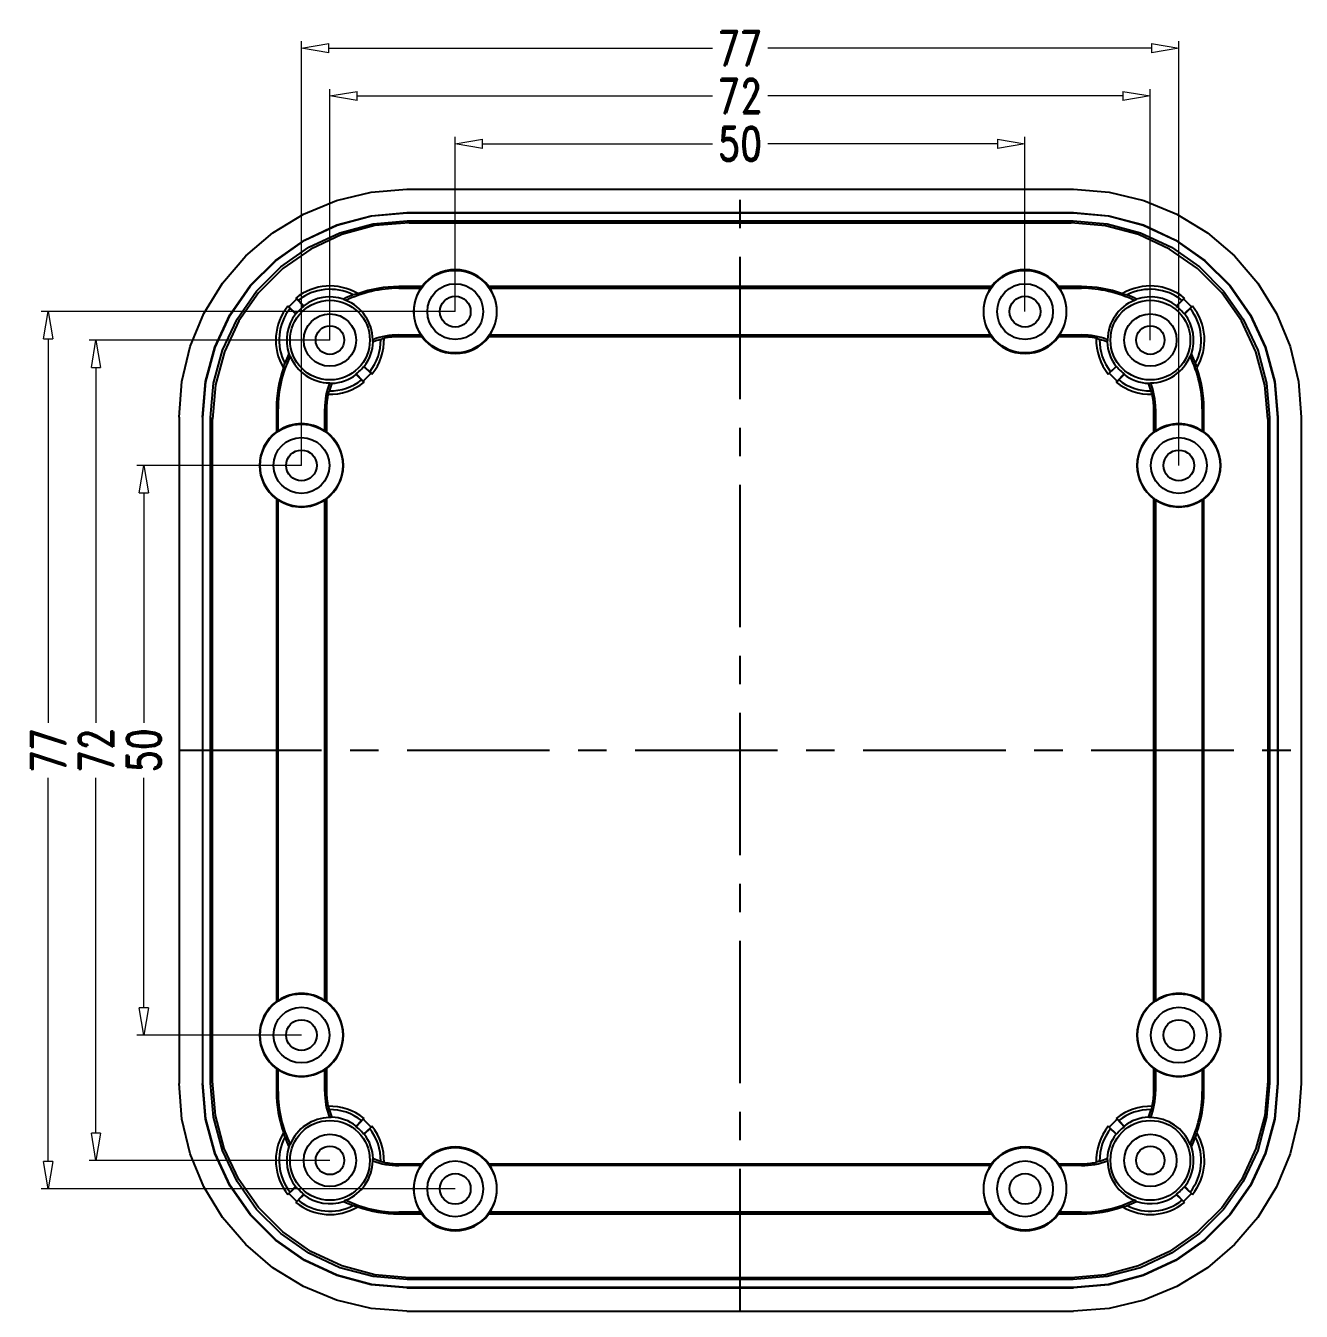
# Model space of a CAD drawing. Header units: millimetres. Extents: x 2698 to 3039, y 1138 to 1364.
# Drawn here: x 2927 to 3038.9, y 1250.8 to 1363.6 of the extents above; entities that cross this region are included whole.
import ezdxf

# ---------------------------------------------------------------- set-up
doc = ezdxf.new("R2010")
doc.units = ezdxf.units.MM
doc.linetypes.add('CENTER', pattern=[50.8, 31.75, -6.35, 6.35, -6.35])
doc.layers.add('dim', color=82, linetype='Continuous', lineweight=9)
doc.styles.add('ROMAND', font='romand.shx', dxfattribs={"width": 0.75, "bigfont": 'gbcbig.shx'})
doc.dimstyles.new('YanXiu', dxfattribs={"dimtxt": 2.5, "dimasz": 2.2, "dimexe": 1, "dimexo": 0, "dimgap": 0.66, "dimtad": 0, "dimzin": 9, "dimdsep": 46, "dimtxsty": 'ROMAND', "dimblk": 'CLOSEDBLANK', "dimcen": 0, "dimclrd": 3, "dimclre": 3, "dimclrt": 7, "dimazin": 2, "dimtfac": 1, "dimtofl": 0, "dimtmove": 0, "dimatfit": 3, "dimldrblk": 'CLOSEDBLANK', "dimfxl": 1, "dimlwd": 5, "dimlwe": 5, "dimarcsym": 0})

# ---------------------------------------------------------------- blocks, each defined once
blk = doc.blocks.new('_ClosedBlank')
at = {"color": 0, "linetype": 'ByBlock', "lineweight": -2}
for p, q in [((-1, 0.167), (0, 0)), ((-1, 0.167), (-1, -0.167)), ((0, 0), (-1, -0.167))]:
    blk.add_line(p, q, dxfattribs=at)
blk = doc.blocks.new('*D16')
at = {"layer": 'Defpoints', "color": 0}
for p in [(3014.69, 1353.27), (2964.69, 1338.54), (3014.69, 1338.54)]:
    blk.add_point(p, dxfattribs=at)
at = {"layer": 'dim', "color": 3, "lineweight": 5}
for p, q in [((2964.69, 1338.54), (2964.69, 1353.87)), ((2967.09, 1353.27), (2987.27, 1353.27)), ((3012.29, 1353.27), (2992.11, 1353.27)), ((3014.69, 1338.54), (3014.69, 1353.87))]:
    blk.add_line(p, q, dxfattribs=at)
at = {"layer": 'dim', "color": 3, "lineweight": 5, "xscale": 2.4, "yscale": 2.4, "zscale": 2.4, "rotation": 180}
blk.add_blockref('_ClosedBlank', (2964.69, 1353.27), dxfattribs=at)
at = {"layer": 'dim', "color": 3, "lineweight": 5, "xscale": 2.4, "yscale": 2.4, "zscale": 2.4}
blk.add_blockref('_ClosedBlank', (3014.69, 1353.27), dxfattribs=at)
at = {"layer": 'dim', "color": 7, "insert": (2989.69, 1353.27), "char_height": 3, "attachment_point": 5, "style": 'ROMAND'}
blk.add_mtext('50', dxfattribs=at)
blk = doc.blocks.new('*D17')
at = {"layer": 'Defpoints', "color": 0}
for p in [(3025.69, 1357.47), (2953.69, 1336.04), (3025.69, 1336.04)]:
    blk.add_point(p, dxfattribs=at)
at = {"layer": 'dim', "color": 3, "lineweight": 5}
for p, q in [((2953.69, 1336.04), (2953.69, 1358.07)), ((3025.69, 1336.04), (3025.69, 1358.07)), ((2956.09, 1357.47), (2987.27, 1357.47)), ((3023.29, 1357.47), (2992.11, 1357.47))]:
    blk.add_line(p, q, dxfattribs=at)
at = {"layer": 'dim', "color": 3, "lineweight": 5, "xscale": 2.4, "yscale": 2.4, "zscale": 2.4, "rotation": 180}
blk.add_blockref('_ClosedBlank', (2953.69, 1357.47), dxfattribs=at)
at = {"layer": 'dim', "color": 3, "lineweight": 5, "xscale": 2.4, "yscale": 2.4, "zscale": 2.4}
blk.add_blockref('_ClosedBlank', (3025.69, 1357.47), dxfattribs=at)
at = {"layer": 'dim', "color": 7, "insert": (2989.69, 1357.47), "char_height": 3, "attachment_point": 5, "style": 'ROMAND'}
blk.add_mtext('72', dxfattribs=at)
blk = doc.blocks.new('*D18')
at = {"layer": 'Defpoints', "color": 0}
for p in [(3028.19, 1361.67), (2951.19, 1325.04), (3028.19, 1325.04)]:
    blk.add_point(p, dxfattribs=at)
at = {"layer": 'dim', "color": 3, "lineweight": 5}
for p, q in [((2951.19, 1325.04), (2951.19, 1362.27)), ((3028.19, 1325.04), (3028.19, 1362.27)), ((2953.59, 1361.67), (2987.27, 1361.67)), ((3025.79, 1361.67), (2992.11, 1361.67))]:
    blk.add_line(p, q, dxfattribs=at)
at = {"layer": 'dim', "color": 3, "lineweight": 5, "xscale": 2.4, "yscale": 2.4, "zscale": 2.4, "rotation": 180}
blk.add_blockref('_ClosedBlank', (2951.19, 1361.67), dxfattribs=at)
at = {"layer": 'dim', "color": 3, "lineweight": 5, "xscale": 2.4, "yscale": 2.4, "zscale": 2.4}
blk.add_blockref('_ClosedBlank', (3028.19, 1361.67), dxfattribs=at)
at = {"layer": 'dim', "color": 7, "insert": (2989.69, 1361.67), "char_height": 3, "attachment_point": 5, "style": 'ROMAND'}
blk.add_mtext('77', dxfattribs=at)
blk = doc.blocks.new('*D19')
at = {"layer": 'Defpoints', "color": 0}
for p in [(2951.19, 1325.04), (2937.36, 1275.04), (2951.19, 1275.04)]:
    blk.add_point(p, dxfattribs=at)
at = {"layer": 'dim', "color": 3, "lineweight": 5}
for p, q in [((2951.19, 1325.04), (2936.76, 1325.04)), ((2937.36, 1322.64), (2937.36, 1302.46)), ((2937.36, 1277.44), (2937.36, 1297.62)), ((2951.19, 1275.04), (2936.76, 1275.04))]:
    blk.add_line(p, q, dxfattribs=at)
at = {"layer": 'dim', "color": 3, "lineweight": 5, "xscale": 2.4, "yscale": 2.4, "zscale": 2.4}
for p, rotation in [((2937.36, 1325.04), 90), ((2937.36, 1275.04), 270)]:
    blk.add_blockref('_ClosedBlank', p, dxfattribs=dict(at, rotation=rotation))
at = {"layer": 'dim', "color": 7, "insert": (2937.36, 1300.04), "char_height": 3, "attachment_point": 5, "rotation": 90, "style": 'ROMAND'}
blk.add_mtext('50', dxfattribs=at)
blk = doc.blocks.new('*D20')
at = {"layer": 'Defpoints', "color": 0}
for p in [(2933.16, 1336.04), (2953.69, 1336.04), (2953.69, 1264.04)]:
    blk.add_point(p, dxfattribs=at)
at = {"layer": 'dim', "color": 3, "lineweight": 5}
for p, q in [((2953.69, 1336.04), (2932.56, 1336.04)), ((2933.16, 1333.64), (2933.16, 1302.46)), ((2933.16, 1266.44), (2933.16, 1297.62)), ((2953.69, 1264.04), (2932.56, 1264.04))]:
    blk.add_line(p, q, dxfattribs=at)
at = {"layer": 'dim', "color": 3, "lineweight": 5, "xscale": 2.4, "yscale": 2.4, "zscale": 2.4}
for p, rotation in [((2933.16, 1336.04), 90), ((2933.16, 1264.04), 270)]:
    blk.add_blockref('_ClosedBlank', p, dxfattribs=dict(at, rotation=rotation))
at = {"layer": 'dim', "color": 7, "insert": (2933.16, 1300.04), "char_height": 3, "attachment_point": 5, "rotation": 90, "style": 'ROMAND'}
blk.add_mtext('72', dxfattribs=at)
blk = doc.blocks.new('*D21')
at = {"layer": 'Defpoints', "color": 0}
for p in [(2928.96, 1338.54), (2964.69, 1338.54), (2964.69, 1261.54)]:
    blk.add_point(p, dxfattribs=at)
at = {"layer": 'dim', "color": 3, "lineweight": 5}
for p, q in [((2964.69, 1338.54), (2928.36, 1338.54)), ((2928.96, 1336.14), (2928.96, 1302.46)), ((2928.96, 1263.94), (2928.96, 1297.62)), ((2964.69, 1261.54), (2928.36, 1261.54))]:
    blk.add_line(p, q, dxfattribs=at)
at = {"layer": 'dim', "color": 3, "lineweight": 5, "xscale": 2.4, "yscale": 2.4, "zscale": 2.4}
for p, rotation in [((2928.96, 1338.54), 90), ((2928.96, 1261.54), 270)]:
    blk.add_blockref('_ClosedBlank', p, dxfattribs=dict(at, rotation=rotation))
at = {"layer": 'dim', "color": 7, "insert": (2928.96, 1300.04), "char_height": 3, "attachment_point": 5, "rotation": 90, "style": 'ROMAND'}
blk.add_mtext('77', dxfattribs=at)

msp = doc.modelspace()

# ---------------------------------------------------------------- linework, layer by layer
at = {"color": 7, "linetype": 'Continuous'}
for p, q in [((2960.445, 1349.284), (3018.94, 1349.284)), ((2960.446, 1347.234), (3018.94, 1347.234)), ((2960.446, 1347.234), (2960.472, 1347.208)), ((2960.472, 1347.208), (3018.914, 1347.208)), ((2960.475, 1346.508), (3018.911, 1346.508)), ((2960.475, 1346.508), (2960.634, 1346.348)), ((2960.634, 1346.348), (3018.752, 1346.348)), ((3018.752, 1346.348), (3018.911, 1346.508)), ((3018.94, 1347.234), (3018.914, 1347.208)), ((2961.742, 1340.738), (2959.73, 1340.738)), ((2959.73, 1340.59), (2959.73, 1340.738)), ((2959.73, 1340.59), (2961.673, 1340.59)), ((3011.742, 1340.738), (2967.644, 1340.738)), ((2967.713, 1340.59), (3011.673, 1340.59)), ((3019.656, 1340.738), (3017.644, 1340.738)), ((3017.713, 1340.59), (3019.656, 1340.59)), ((3019.656, 1340.738), (3019.656, 1340.59)), ((2950.083, 1338.95), (2950.783, 1339.649)), ((2950.702, 1339.73), (2950.914, 1339.53)), ((2950.783, 1339.649), (2950.702, 1339.73)), ((2951.387, 1338.999), (2950.783, 1339.649)), ((2950.914, 1339.53), (2951.39, 1339.054)), ((3027.995, 1339.054), (3028.471, 1339.53)), ((3027.999, 1338.999), (3028.603, 1339.649)), ((3028.471, 1339.53), (3028.684, 1339.73)), ((3028.684, 1339.73), (3028.603, 1339.649)), ((3028.603, 1339.649), (3029.303, 1338.95)), ((2950.202, 1338.818), (2950.003, 1339.03)), ((2950.003, 1339.03), (2950.083, 1338.95)), ((2950.083, 1338.95), (2950.734, 1338.346)), ((2950.678, 1338.342), (2950.202, 1338.818)), ((2950.675, 1338.357), (2950.69, 1338.343)), ((2950.675, 1338.357), (2950.675, 1338.324)), ((2951.39, 1339.054), (2951.387, 1338.999)), ((3027.999, 1338.999), (3027.995, 1339.054)), ((3029.303, 1338.95), (3028.652, 1338.346)), ((3028.696, 1338.343), (3028.666, 1338.345)), ((3028.71, 1338.357), (3028.696, 1338.343)), ((3029.183, 1338.818), (3028.708, 1338.342)), ((3028.71, 1338.357), (3028.71, 1338.324)), ((3029.383, 1339.03), (3029.183, 1338.818)), ((3029.303, 1338.95), (3029.383, 1339.03)), ((2959.73, 1336.49), (2961.673, 1336.49)), ((2959.73, 1336.341), (2959.73, 1336.49)), ((2961.742, 1336.341), (2959.73, 1336.341)), ((3011.742, 1336.341), (2967.644, 1336.341)), ((2967.713, 1336.49), (3011.673, 1336.49)), ((3019.656, 1336.341), (3017.644, 1336.341)), ((3017.713, 1336.49), (3019.656, 1336.49)), ((3019.656, 1336.49), (3019.656, 1336.341)), ((2955.995, 1333.025), (2955.999, 1333.081)), ((2956.471, 1332.549), (2955.995, 1333.025)), ((2956.603, 1332.43), (2955.999, 1333.081)), ((2957.303, 1333.13), (2956.603, 1332.43)), ((2956.652, 1333.734), (2956.707, 1333.737)), ((2956.652, 1333.734), (2957.303, 1333.13)), ((2956.707, 1333.737), (2957.183, 1333.261)), ((2957.183, 1333.261), (2957.383, 1333.049)), ((2957.383, 1333.049), (2957.303, 1333.13)), ((3022.003, 1333.049), (3022.202, 1333.261)), ((3022.083, 1333.13), (3022.003, 1333.049)), ((3022.734, 1333.734), (3022.083, 1333.13)), ((3022.783, 1332.43), (3022.083, 1333.13)), ((3022.202, 1333.261), (3022.678, 1333.737)), ((3022.678, 1333.737), (3022.734, 1333.734)), ((3022.783, 1332.43), (3023.387, 1333.081)), ((3023.39, 1333.025), (3022.914, 1332.549)), ((3023.387, 1333.081), (3023.39, 1333.025)), ((2956.684, 1332.349), (2956.471, 1332.549)), ((2956.603, 1332.43), (2956.684, 1332.349)), ((3022.914, 1332.549), (3022.702, 1332.349)), ((3022.702, 1332.349), (3022.783, 1332.43)), ((2940.448, 1329.287), (2940.448, 1270.792)), ((2942.499, 1329.287), (2942.525, 1329.26)), ((2942.499, 1329.287), (2942.499, 1270.793)), ((2948.994, 1330.003), (2949.143, 1330.003)), ((2948.994, 1330.003), (2948.994, 1327.99)), ((2949.143, 1328.06), (2949.143, 1330.003)), ((2953.243, 1330.003), (2953.391, 1330.003)), ((2953.243, 1328.06), (2953.243, 1330.003)), ((2953.391, 1330.003), (2953.391, 1327.99)), ((3025.994, 1327.99), (3025.994, 1330.003)), ((3025.994, 1330.003), (3026.143, 1330.003)), ((3026.143, 1330.003), (3026.143, 1328.06)), ((3030.243, 1330.003), (3030.243, 1328.06)), ((3030.243, 1330.003), (3030.391, 1330.003)), ((3030.391, 1327.99), (3030.391, 1330.003)), ((3036.887, 1329.287), (3036.861, 1329.26)), ((3036.887, 1329.287), (3036.887, 1270.793)), ((3038.937, 1329.287), (3038.937, 1270.792)), ((2942.525, 1270.819), (2942.525, 1329.26)), ((2943.384, 1329.099), (2943.225, 1329.258)), ((2943.225, 1270.822), (2943.225, 1329.258)), ((2943.384, 1270.981), (2943.384, 1329.099)), ((3036.161, 1329.258), (3036.002, 1329.099)), ((3036.002, 1329.099), (3036.002, 1270.981)), ((3036.161, 1329.261), (3036.161, 1270.822)), ((3036.861, 1329.26), (3036.861, 1270.819)), ((2948.994, 1322.089), (2948.994, 1277.99)), ((2949.143, 1278.06), (2949.143, 1322.02)), ((2953.243, 1278.06), (2953.243, 1322.02)), ((2953.391, 1322.089), (2953.391, 1277.99)), ((3025.994, 1277.99), (3025.994, 1322.089)), ((3026.143, 1322.02), (3026.143, 1278.06)), ((3030.243, 1322.02), (3030.243, 1278.06)), ((3030.391, 1277.99), (3030.391, 1322.089)), ((2948.994, 1272.089), (2948.994, 1270.076)), ((2949.143, 1270.076), (2949.143, 1272.02)), ((2953.243, 1270.076), (2953.243, 1272.02)), ((2953.391, 1272.089), (2953.391, 1270.076)), ((3025.994, 1270.076), (3025.994, 1272.089)), ((3026.143, 1272.02), (3026.143, 1270.076)), ((3030.243, 1272.02), (3030.243, 1270.076)), ((3030.391, 1270.076), (3030.391, 1272.089)), ((2942.499, 1270.793), (2942.525, 1270.819)), ((2943.225, 1270.822), (2943.384, 1270.981)), ((3036.002, 1270.981), (3036.161, 1270.822)), ((3036.887, 1270.793), (3036.861, 1270.819)), ((2949.143, 1270.076), (2948.994, 1270.076)), ((2953.391, 1270.076), (2953.243, 1270.076)), ((3026.143, 1270.076), (3025.994, 1270.076)), ((3030.391, 1270.076), (3030.243, 1270.076)), ((2955.995, 1267.054), (2956.471, 1267.53)), ((2956.603, 1267.649), (2955.999, 1266.999)), ((2956.471, 1267.53), (2956.684, 1267.73)), ((2956.684, 1267.73), (2956.603, 1267.649)), ((2956.603, 1267.649), (2957.303, 1266.95)), ((3022.083, 1266.95), (3022.783, 1267.649)), ((3022.783, 1267.649), (3022.702, 1267.73)), ((3022.702, 1267.73), (3022.914, 1267.53)), ((3022.783, 1267.649), (3023.387, 1266.999)), ((3022.914, 1267.53), (3023.39, 1267.054)), ((2955.999, 1266.999), (2955.995, 1267.054)), ((2956.652, 1266.346), (2957.303, 1266.95)), ((2956.707, 1266.342), (2956.652, 1266.346)), ((2957.183, 1266.818), (2956.707, 1266.342)), ((2957.383, 1267.03), (2957.183, 1266.818)), ((2957.303, 1266.95), (2957.383, 1267.03)), ((3022.202, 1266.818), (3022.003, 1267.03)), ((3022.003, 1267.03), (3022.083, 1266.95)), ((3022.734, 1266.346), (3022.083, 1266.95)), ((3022.678, 1266.342), (3022.202, 1266.818)), ((3022.734, 1266.346), (3022.678, 1266.342)), ((3023.39, 1267.054), (3023.387, 1266.999)), ((2959.73, 1263.59), (2959.73, 1263.738)), ((2959.73, 1263.738), (2961.742, 1263.738)), ((2961.673, 1263.59), (2959.73, 1263.59)), ((2967.644, 1263.738), (3011.742, 1263.738)), ((3011.673, 1263.59), (2967.713, 1263.59)), ((3017.644, 1263.738), (3019.656, 1263.738)), ((3019.656, 1263.59), (3017.713, 1263.59)), ((3019.656, 1263.738), (3019.656, 1263.59)), ((2950.083, 1261.13), (2950.734, 1261.734)), ((2950.202, 1261.261), (2950.678, 1261.737)), ((2950.675, 1261.722), (2950.675, 1261.756)), ((2950.675, 1261.722), (2950.69, 1261.736)), ((2950.69, 1261.736), (2950.719, 1261.735)), ((3029.303, 1261.13), (3028.652, 1261.734)), ((3028.696, 1261.736), (3028.71, 1261.722)), ((3028.708, 1261.737), (3029.183, 1261.261)), ((3028.71, 1261.722), (3028.71, 1261.756)), ((2950.003, 1261.049), (2950.202, 1261.261)), ((2950.083, 1261.13), (2950.003, 1261.049)), ((2950.783, 1260.43), (2950.083, 1261.13)), ((2950.914, 1260.549), (2950.702, 1260.349)), ((2951.387, 1261.081), (2950.783, 1260.43)), ((2951.39, 1261.025), (2950.914, 1260.549)), ((2951.387, 1261.081), (2951.39, 1261.025)), ((3027.995, 1261.025), (3027.999, 1261.081)), ((3028.471, 1260.549), (3027.996, 1261.025)), ((3027.999, 1261.081), (3028.603, 1260.43)), ((3028.684, 1260.349), (3028.471, 1260.549)), ((3029.303, 1261.13), (3028.603, 1260.43)), ((3029.183, 1261.261), (3029.383, 1261.049)), ((3029.383, 1261.049), (3029.303, 1261.13)), ((2950.702, 1260.349), (2950.783, 1260.43)), ((2959.73, 1259.341), (2959.73, 1259.49)), ((2961.673, 1259.49), (2959.73, 1259.49)), ((2959.73, 1259.341), (2961.742, 1259.341)), ((2967.644, 1259.341), (3011.742, 1259.341)), ((3011.673, 1259.49), (2967.713, 1259.49)), ((3017.644, 1259.341), (3019.656, 1259.341)), ((3019.656, 1259.49), (3017.713, 1259.49)), ((3019.656, 1259.49), (3019.656, 1259.341)), ((3028.603, 1260.43), (3028.684, 1260.349)), ((2960.634, 1253.731), (2960.475, 1253.572)), ((3018.752, 1253.731), (2960.634, 1253.731)), ((3018.911, 1253.572), (3018.752, 1253.731)), ((2960.446, 1252.846), (2960.472, 1252.872)), ((2960.446, 1252.846), (3018.94, 1252.846)), ((3018.914, 1252.872), (2960.472, 1252.872)), ((3018.911, 1253.572), (2960.475, 1253.572)), ((3018.94, 1252.846), (3018.914, 1252.872)), ((2960.445, 1250.795), (3018.94, 1250.795))]:
    msp.add_line(p, q, dxfattribs=at)
at = {"color": 1, "linetype": 'CENTER', "ltscale": 0.393955}
for p, q in [((2989.693, 1250.795), (2989.693, 1349.284)), ((2940.448, 1300.04), (3038.937, 1300.04))]:
    msp.add_line(p, q, dxfattribs=at)
at = {"color": 7, "linetype": 'Continuous'}
for points in [[(2940.448, 1329.287), (2940.695, 1332.416), (2941.427, 1335.467), (2942.628, 1338.366), (2944.267, 1341.042), (2946.305, 1343.428), (2948.691, 1345.465), (2951.367, 1347.105), (2954.266, 1348.305), (2957.317, 1349.038), (2960.445, 1349.284)], [(3018.94, 1349.284), (3022.069, 1349.038), (3025.121, 1348.305), (3028.02, 1347.105), (3030.695, 1345.465), (3033.081, 1343.427), (3035.119, 1341.041), (3036.758, 1338.366), (3037.959, 1335.467), (3038.691, 1332.416), (3038.937, 1329.287)], [(2942.499, 1329.287), (2942.772, 1332.409), (2943.583, 1335.432), (2944.906, 1338.265), (2946.699, 1340.825), (2948.908, 1343.034), (2951.468, 1344.827), (2954.301, 1346.149), (2957.324, 1346.96), (2960.446, 1347.234)], [(2942.525, 1329.26), (2942.798, 1332.377), (2943.607, 1335.399), (2944.929, 1338.235), (2946.724, 1340.797), (2948.936, 1343.009), (2951.498, 1344.803), (2954.333, 1346.125), (2957.355, 1346.935), (2960.472, 1347.208)], [(2943.225, 1329.258), (2943.488, 1332.258), (2944.267, 1335.164), (2945.538, 1337.887), (2947.262, 1340.347), (2949.385, 1342.471), (2951.846, 1344.194), (2954.569, 1345.465), (2957.474, 1346.245), (2960.475, 1346.508)], [(2960.634, 1346.348), (2957.634, 1346.086), (2954.729, 1345.306), (2952.006, 1344.036), (2949.546, 1342.313), (2947.422, 1340.189), (2945.699, 1337.73), (2944.427, 1335.007), (2943.648, 1332.102), (2943.384, 1329.102)], [(3036.002, 1329.099), (3035.739, 1332.099), (3034.959, 1335.004), (3033.688, 1337.728), (3031.965, 1340.188), (3029.841, 1342.312), (3027.381, 1344.035), (3024.658, 1345.306), (3021.752, 1346.085), (3018.752, 1346.348)], [(3018.911, 1346.508), (3021.911, 1346.245), (3024.816, 1345.465), (3027.539, 1344.195), (3029.999, 1342.472), (3032.123, 1340.348), (3033.846, 1337.889), (3035.118, 1335.165), (3035.897, 1332.261), (3036.161, 1329.261)], [(3018.914, 1347.208), (3022.031, 1346.935), (3025.053, 1346.125), (3027.888, 1344.803), (3030.45, 1343.009), (3032.662, 1340.797), (3034.457, 1338.234), (3035.778, 1335.399), (3036.588, 1332.377), (3036.861, 1329.26)], [(3018.94, 1347.234), (3022.062, 1346.96), (3025.085, 1346.149), (3027.918, 1344.827), (3030.478, 1343.034), (3032.687, 1340.825), (3034.48, 1338.265), (3035.802, 1335.431), (3036.613, 1332.409), (3036.887, 1329.287)], [(2961.673, 1340.59), (2961.695, 1340.64), (2961.719, 1340.69), (2961.742, 1340.738)], [(2967.644, 1340.738), (2967.667, 1340.689), (2967.69, 1340.64), (2967.713, 1340.59)], [(3011.673, 1340.59), (3011.695, 1340.64), (3011.719, 1340.69), (3011.742, 1340.738)], [(3017.644, 1340.738), (3017.667, 1340.689), (3017.69, 1340.64), (3017.713, 1340.59)], [(2954.896, 1339.637), (2954.964, 1339.6), (2955.031, 1339.562), (2955.097, 1339.522)], [(2956.13, 1340.117), (2955.995, 1340.083), (2955.86, 1340.048), (2955.726, 1340.011)], [(3023.256, 1340.117), (3023.392, 1340.083), (3023.527, 1340.048), (3023.66, 1340.011)], [(3024.289, 1339.522), (3024.354, 1339.562), (3024.422, 1339.6), (3024.49, 1339.637)], [(2951.04, 1338.693), (2950.934, 1338.583), (2950.832, 1338.467), (2950.734, 1338.346)], [(2951.387, 1338.999), (2951.265, 1338.901), (2951.15, 1338.799), (2951.04, 1338.693)], [(3028.346, 1338.693), (3028.236, 1338.799), (3028.12, 1338.901), (3027.999, 1338.999)], [(3028.652, 1338.346), (3028.554, 1338.467), (3028.452, 1338.583), (3028.346, 1338.693)], [(2957.483, 1335.883), (2957.472, 1335.947), (2957.46, 1336.011), (2957.448, 1336.075)], [(2958.154, 1336.097), (2958.248, 1336.136), (2958.344, 1336.173), (2958.44, 1336.209)], [(2961.673, 1336.49), (2961.695, 1336.44), (2961.719, 1336.39), (2961.742, 1336.341)], [(2967.644, 1336.341), (2967.667, 1336.39), (2967.69, 1336.44), (2967.713, 1336.49)], [(3011.673, 1336.49), (3011.695, 1336.44), (3011.719, 1336.39), (3011.742, 1336.341)], [(3017.644, 1336.341), (3017.667, 1336.39), (3017.69, 1336.44), (3017.713, 1336.49)], [(3021.232, 1336.097), (3021.138, 1336.135), (3021.042, 1336.173), (3020.946, 1336.209)], [(3021.938, 1336.075), (3021.925, 1336.011), (3021.914, 1335.947), (3021.903, 1335.883)], [(2949.616, 1333.603), (2949.649, 1333.739), (2949.685, 1333.873), (2949.722, 1334.007)], [(2950.21, 1334.636), (2950.171, 1334.701), (2950.133, 1334.768), (2950.095, 1334.837)], [(3029.29, 1334.837), (3029.253, 1334.768), (3029.215, 1334.701), (3029.175, 1334.636)], [(3029.77, 1333.603), (3029.736, 1333.738), (3029.701, 1333.873), (3029.664, 1334.007)], [(2955.999, 1333.081), (2956.12, 1333.179), (2956.236, 1333.281), (2956.346, 1333.386)], [(2956.346, 1333.386), (2956.452, 1333.496), (2956.554, 1333.612), (2956.652, 1333.734)], [(3022.734, 1333.734), (3022.832, 1333.612), (3022.934, 1333.496), (3023.04, 1333.386)], [(3023.04, 1333.386), (3023.15, 1333.281), (3023.265, 1333.179), (3023.387, 1333.081)], [(2953.524, 1331.293), (2953.56, 1331.389), (2953.597, 1331.484), (2953.636, 1331.579)], [(2953.657, 1332.285), (2953.721, 1332.272), (2953.786, 1332.26), (2953.85, 1332.25)], [(3025.536, 1332.25), (3025.6, 1332.26), (3025.664, 1332.272), (3025.728, 1332.285)], [(3025.862, 1331.293), (3025.826, 1331.389), (3025.788, 1331.485), (3025.75, 1331.579)], [(2948.994, 1327.99), (2949.043, 1328.014), (2949.093, 1328.037), (2949.143, 1328.06)], [(2953.391, 1327.99), (2953.343, 1328.014), (2953.293, 1328.037), (2953.243, 1328.06)], [(3026.143, 1328.06), (3026.093, 1328.037), (3026.043, 1328.014), (3025.994, 1327.99)], [(3030.243, 1328.06), (3030.293, 1328.037), (3030.343, 1328.014), (3030.391, 1327.99)], [(2949.143, 1322.02), (2949.093, 1322.042), (2949.043, 1322.065), (2948.994, 1322.089)], [(2953.243, 1322.02), (2953.293, 1322.042), (2953.343, 1322.065), (2953.391, 1322.089)], [(3025.994, 1322.089), (3026.043, 1322.065), (3026.093, 1322.042), (3026.143, 1322.02)], [(3030.391, 1322.089), (3030.343, 1322.065), (3030.293, 1322.042), (3030.243, 1322.02)], [(2948.994, 1277.99), (2949.043, 1278.014), (2949.093, 1278.037), (2949.143, 1278.06)], [(2953.391, 1277.99), (2953.343, 1278.014), (2953.293, 1278.037), (2953.243, 1278.06)], [(3026.143, 1278.06), (3026.093, 1278.037), (3026.043, 1278.014), (3025.994, 1277.99)], [(3030.243, 1278.06), (3030.293, 1278.037), (3030.343, 1278.014), (3030.391, 1277.99)], [(2949.143, 1272.02), (2949.093, 1272.042), (2949.043, 1272.065), (2948.994, 1272.089)], [(2953.243, 1272.02), (2953.293, 1272.042), (2953.343, 1272.065), (2953.391, 1272.089)], [(3025.994, 1272.089), (3026.043, 1272.065), (3026.093, 1272.042), (3026.143, 1272.02)], [(3030.391, 1272.089), (3030.343, 1272.065), (3030.293, 1272.042), (3030.243, 1272.02)], [(2960.445, 1250.795), (2957.317, 1251.042), (2954.265, 1251.774), (2951.366, 1252.975), (2948.691, 1254.614), (2946.305, 1256.652), (2944.267, 1259.038), (2942.628, 1261.713), (2941.427, 1264.612), (2940.695, 1267.664), (2940.448, 1270.792)], [(2960.446, 1252.846), (2957.324, 1253.119), (2954.301, 1253.93), (2951.468, 1255.253), (2948.908, 1257.046), (2946.699, 1259.255), (2944.906, 1261.815), (2943.583, 1264.648), (2942.772, 1267.671), (2942.499, 1270.793)], [(2960.472, 1252.872), (2957.355, 1253.145), (2954.333, 1253.954), (2951.498, 1255.276), (2948.935, 1257.071), (2946.723, 1259.283), (2944.929, 1261.845), (2943.607, 1264.68), (2942.798, 1267.702), (2942.525, 1270.819)], [(2960.475, 1253.572), (2957.474, 1253.835), (2954.569, 1254.614), (2951.846, 1255.885), (2949.385, 1257.609), (2947.262, 1259.732), (2945.539, 1262.192), (2944.267, 1264.916), (2943.488, 1267.821), (2943.225, 1270.822)], [(2960.634, 1253.731), (2957.638, 1253.993), (2954.734, 1254.771), (2952.009, 1256.042), (2949.546, 1257.767), (2947.42, 1259.893), (2945.695, 1262.356), (2944.425, 1265.081), (2943.646, 1267.985), (2943.384, 1270.981)], [(3036.002, 1270.981), (3035.739, 1267.98), (3034.959, 1265.074), (3033.686, 1262.348), (3031.961, 1259.887), (3029.835, 1257.763), (3027.374, 1256.04), (3024.65, 1254.771), (3021.747, 1253.993), (3018.752, 1253.731)], [(3036.161, 1270.822), (3035.898, 1267.821), (3035.118, 1264.916), (3033.847, 1262.193), (3032.124, 1259.732), (3030, 1257.609), (3027.54, 1255.885), (3024.817, 1254.614), (3021.911, 1253.835), (3018.911, 1253.572)], [(3036.861, 1270.819), (3036.588, 1267.702), (3035.778, 1264.68), (3034.456, 1261.845), (3032.662, 1259.282), (3030.45, 1257.07), (3027.887, 1255.276), (3025.052, 1253.954), (3022.03, 1253.145), (3018.914, 1252.872)], [(3036.887, 1270.793), (3036.613, 1267.671), (3035.802, 1264.648), (3034.48, 1261.814), (3032.687, 1259.255), (3030.478, 1257.045), (3027.918, 1255.252), (3025.085, 1253.93), (3022.062, 1253.119), (3018.94, 1252.846)], [(3038.937, 1270.792), (3038.691, 1267.663), (3037.958, 1264.612), (3036.758, 1261.713), (3035.118, 1259.038), (3033.08, 1256.652), (3030.695, 1254.614), (3028.019, 1252.975), (3025.12, 1251.774), (3022.069, 1251.042), (3018.94, 1250.795)], [(2953.524, 1268.787), (2953.56, 1268.69), (2953.597, 1268.595), (2953.636, 1268.501)], [(3025.862, 1268.787), (3025.826, 1268.691), (3025.789, 1268.595), (3025.75, 1268.501)], [(2953.85, 1267.83), (2953.786, 1267.819), (2953.721, 1267.807), (2953.657, 1267.794)], [(3025.728, 1267.794), (3025.664, 1267.807), (3025.6, 1267.819), (3025.536, 1267.83)], [(2949.616, 1266.477), (2949.649, 1266.341), (2949.685, 1266.207), (2949.722, 1266.073)], [(2956.346, 1266.693), (2956.236, 1266.799), (2956.12, 1266.901), (2955.999, 1266.999)], [(2956.652, 1266.346), (2956.554, 1266.467), (2956.452, 1266.583), (2956.346, 1266.693)], [(3023.04, 1266.693), (3022.934, 1266.583), (3022.832, 1266.467), (3022.734, 1266.346)], [(3023.387, 1266.999), (3023.265, 1266.901), (3023.15, 1266.799), (3023.04, 1266.693)], [(3029.664, 1266.073), (3029.701, 1266.207), (3029.736, 1266.341), (3029.77, 1266.477)], [(2950.095, 1265.242), (2950.133, 1265.311), (2950.171, 1265.378), (2950.21, 1265.444)], [(3029.175, 1265.444), (3029.215, 1265.378), (3029.253, 1265.311), (3029.29, 1265.242)], [(2957.448, 1264.004), (2957.46, 1264.068), (2957.472, 1264.132), (2957.483, 1264.197)], [(2958.154, 1263.983), (2958.248, 1263.944), (2958.343, 1263.907), (2958.44, 1263.871)], [(3021.232, 1263.983), (3021.137, 1263.944), (3021.042, 1263.907), (3020.946, 1263.871)], [(3021.903, 1264.197), (3021.914, 1264.132), (3021.925, 1264.068), (3021.938, 1264.004)], [(2961.742, 1263.738), (2961.718, 1263.689), (2961.695, 1263.64), (2961.673, 1263.59)], [(2967.713, 1263.59), (2967.69, 1263.64), (2967.667, 1263.69), (2967.644, 1263.738)], [(3011.742, 1263.738), (3011.718, 1263.689), (3011.695, 1263.64), (3011.673, 1263.59)], [(3017.713, 1263.59), (3017.69, 1263.64), (3017.667, 1263.69), (3017.644, 1263.738)], [(2950.734, 1261.734), (2950.832, 1261.612), (2950.934, 1261.496), (2951.04, 1261.386)], [(3028.346, 1261.386), (3028.452, 1261.496), (3028.554, 1261.612), (3028.652, 1261.734)], [(2951.04, 1261.386), (2951.15, 1261.281), (2951.265, 1261.179), (2951.387, 1261.081)], [(2955.097, 1260.557), (2955.031, 1260.518), (2954.964, 1260.479), (2954.896, 1260.442)], [(3024.49, 1260.442), (3024.422, 1260.479), (3024.354, 1260.518), (3024.289, 1260.557)], [(3027.999, 1261.081), (3028.12, 1261.179), (3028.236, 1261.281), (3028.346, 1261.386)], [(2956.13, 1259.963), (2955.994, 1259.996), (2955.859, 1260.032), (2955.726, 1260.069)], [(2961.742, 1259.341), (2961.718, 1259.39), (2961.695, 1259.44), (2961.673, 1259.49)], [(2967.713, 1259.49), (2967.69, 1259.44), (2967.667, 1259.39), (2967.644, 1259.341)], [(3011.742, 1259.341), (3011.718, 1259.39), (3011.695, 1259.44), (3011.673, 1259.49)], [(3017.713, 1259.49), (3017.69, 1259.44), (3017.667, 1259.39), (3017.644, 1259.341)], [(3023.256, 1259.963), (3023.391, 1259.996), (3023.526, 1260.031), (3023.66, 1260.069)]]:
    msp.add_lwpolyline(points, dxfattribs=at)
for centre, radius in [((2964.693, 1338.54), 3.624), ((3014.693, 1338.54), 3.624), ((2964.693, 1338.54), 2.45), ((3014.693, 1338.54), 2.45), ((2953.693, 1336.04), 3.5), ((2964.693, 1338.54), 1.35), ((3014.693, 1338.54), 1.35), ((3025.693, 1336.04), 3.5), ((2953.693, 1336.04), 2.3), ((3025.693, 1336.04), 2.3), ((2953.693, 1336.04), 1.25), ((3025.693, 1336.04), 1.25), ((2951.193, 1325.04), 3.624), ((3028.193, 1325.04), 3.624), ((2951.193, 1325.04), 2.45), ((3028.193, 1325.04), 2.45), ((2951.193, 1325.04), 1.35), ((3028.193, 1325.04), 1.35), ((2951.193, 1275.04), 3.624), ((3028.193, 1275.04), 3.624), ((2951.193, 1275.04), 2.45), ((3028.193, 1275.04), 2.45), ((2951.193, 1275.04), 1.35), ((3028.193, 1275.04), 1.35), ((2953.693, 1264.04), 3.5), ((3025.693, 1264.04), 3.5), ((2953.693, 1264.04), 2.3), ((3025.693, 1264.04), 2.3), ((2953.693, 1264.04), 1.25), ((2964.693, 1261.54), 3.624), ((3014.693, 1261.54), 3.624), ((3025.693, 1264.04), 1.25), ((2964.693, 1261.54), 2.45), ((3014.693, 1261.54), 2.45), ((2964.693, 1261.54), 1.35), ((3014.693, 1261.54), 1.35)]:
    msp.add_circle(centre, radius, dxfattribs=at)
for centre, radius, start, end in [((2964.693, 1338.54), 3.68, 36.69085, 143.30915), ((3014.693, 1338.54), 3.68, 36.69085, 143.30915), ((2953.693, 1336.04), 4.75, 59.1308, 129.02119), ((2959.73, 1330.003), 10.587, 90, 115.95056), ((2959.73, 1330.003), 10.735, 90, 109.59112), ((2964.693, 1338.54), 3.65, 145.83303, 214.16697), ((2964.693, 1338.54), 3.65, 325.83303, 34.16697), ((3014.693, 1338.54), 3.65, 145.83303, 214.16697), ((3014.693, 1338.54), 3.65, 325.83303, 34.16697), ((3019.656, 1330.003), 10.735, 70.40888, 90), ((3019.656, 1330.003), 10.587, 64.04944, 90), ((3025.693, 1336.04), 4.75, 50.97881, 120.8692), ((2953.693, 1336.04), 4.461, 62.89033, 128.51997), ((2953.693, 1336.04), 3.793, 71.51591, 127.37242), ((2959.73, 1330.003), 10.779, 111.80423, 116.64578), ((2953.693, 1336.04), 3.755, 0.54123, 68.04101), ((3025.693, 1336.04), 3.755, 111.95899, 179.45877), ((3025.693, 1336.04), 4.461, 51.48003, 117.10967), ((3019.656, 1330.003), 10.779, 63.35422, 68.19577), ((3025.693, 1336.04), 3.793, 52.62758, 108.48409), ((2953.693, 1336.04), 4.75, 140.97881, 210.8692), ((2953.693, 1336.04), 4.461, 141.48003, 207.10967), ((2953.693, 1336.04), 3.793, 142.89433, 198.48409), ((2953.693, 1336.04), 3.785, 142.51198, 142.87427), ((3025.693, 1336.04), 3.785, 37.12573, 37.48802), ((3025.693, 1336.04), 3.793, 341.51591, 37.10567), ((3025.693, 1336.04), 4.461, 332.89033, 38.51997), ((3025.693, 1336.04), 4.75, 329.1308, 39.02119), ((2953.693, 1336.04), 4.461, 321.48003, 0.73491), ((2953.693, 1336.04), 4.75, 320.97881, 2.03645), ((2959.73, 1330.003), 6.487, 90, 110.59733), ((2959.73, 1330.003), 6.294, 104.49809, 110.91265), ((2959.73, 1330.003), 6.338, 90, 101.74111), ((2964.693, 1338.54), 3.68, 216.69085, 323.30915), ((3014.693, 1338.54), 3.68, 216.69085, 323.30915), ((3019.656, 1330.003), 6.487, 69.40267, 90), ((3019.656, 1330.003), 6.338, 78.25889, 90), ((3025.693, 1336.04), 4.75, 177.96355, 219.02119), ((3025.693, 1336.04), 4.461, 179.26509, 218.51997), ((3019.656, 1330.003), 6.294, 69.08735, 75.50191), ((2953.693, 1336.04), 3.793, 322.62758, 357.62821), ((3025.693, 1336.04), 3.793, 182.37179, 217.37242), ((2959.73, 1330.003), 10.587, 154.04944, 180), ((2959.73, 1330.003), 10.779, 153.35422, 158.19577), ((2953.693, 1336.04), 3.755, 201.95899, 269.45877), ((3025.693, 1336.04), 3.755, 270.54123, 338.04101), ((3019.656, 1330.003), 10.587, 0, 25.95056), ((3019.656, 1330.003), 10.779, 21.80423, 26.64578), ((2959.73, 1330.003), 10.735, 160.40888, 180), ((2953.693, 1336.04), 3.793, 272.37179, 307.37242), ((3025.693, 1336.04), 3.793, 232.62758, 267.62821), ((3019.656, 1330.003), 10.735, 0, 19.59112), ((2959.73, 1330.003), 6.487, 159.40267, 180), ((2953.693, 1336.04), 4.75, 267.96355, 309.02119), ((2953.693, 1336.04), 4.461, 269.26509, 308.51997), ((2959.73, 1330.003), 6.294, 159.08735, 165.50191), ((3025.693, 1336.04), 4.75, 230.97881, 272.03645), ((3025.693, 1336.04), 4.461, 231.48003, 270.73491), ((3019.656, 1330.003), 6.294, 14.49809, 20.91265), ((3019.656, 1330.003), 6.487, 0, 20.59733), ((2959.73, 1330.003), 6.338, 168.25889, 180), ((3019.656, 1330.003), 6.338, 0, 11.74111), ((2951.193, 1325.04), 3.65, 55.83303, 124.16697), ((3028.193, 1325.04), 3.65, 55.83303, 124.16697), ((2951.193, 1325.04), 3.68, 126.69085, 233.30915), ((2951.193, 1325.04), 3.68, 306.69085, 53.30915), ((3028.193, 1325.04), 3.68, 126.69085, 233.30915), ((3028.193, 1325.04), 3.68, 306.69085, 53.30915), ((2951.193, 1325.04), 3.65, 235.83303, 304.16697), ((3028.193, 1325.04), 3.65, 235.83303, 304.16697), ((2951.193, 1275.04), 3.65, 55.83303, 124.16697), ((3028.193, 1275.04), 3.65, 55.83303, 124.16697), ((2951.193, 1275.04), 3.68, 126.69085, 233.30915), ((2951.193, 1275.04), 3.68, 306.69085, 53.30915), ((3028.193, 1275.04), 3.68, 126.69085, 233.30915), ((3028.193, 1275.04), 3.68, 306.69085, 53.30915), ((2951.193, 1275.04), 3.65, 235.83303, 304.16697), ((3028.193, 1275.04), 3.65, 235.83303, 304.16697), ((2959.73, 1270.076), 10.735, 180, 199.59112), ((2959.73, 1270.076), 10.587, 180, 205.95056), ((2959.73, 1270.076), 6.487, 180, 200.59733), ((2959.73, 1270.076), 6.338, 180, 191.74111), ((3019.656, 1270.076), 6.487, 339.40267, 0), ((3019.656, 1270.076), 6.338, 348.25889, 0), ((3019.656, 1270.076), 10.587, 334.04944, 0), ((3019.656, 1270.076), 10.735, 340.40888, 0), ((2953.693, 1264.04), 4.75, 50.97881, 92.03645), ((2959.73, 1270.076), 6.294, 194.49809, 200.91265), ((2953.693, 1264.04), 4.461, 51.48003, 90.73491), ((3025.693, 1264.04), 4.75, 87.96355, 129.02119), ((3025.693, 1264.04), 4.461, 89.26509, 128.51997), ((3019.656, 1270.076), 6.294, 339.08735, 345.50191), ((2953.693, 1264.04), 3.755, 90.54123, 158.04101), ((2953.693, 1264.04), 3.793, 52.62758, 87.62821), ((3025.693, 1264.04), 3.793, 92.37179, 127.37242), ((3025.693, 1264.04), 3.755, 21.95899, 89.45877), ((2953.693, 1264.04), 4.75, 149.1308, 219.02119), ((2953.693, 1264.04), 3.793, 2.37179, 37.37242), ((2953.693, 1264.04), 4.461, 359.26509, 38.51997), ((2953.693, 1264.04), 4.75, 357.96355, 39.02119), ((3025.693, 1264.04), 4.75, 140.97881, 182.03645), ((3025.693, 1264.04), 4.461, 141.48003, 180.73491), ((3025.693, 1264.04), 3.793, 142.62758, 177.62821), ((3025.693, 1264.04), 4.75, 320.97881, 30.8692), ((2953.693, 1264.04), 4.461, 152.89033, 218.51997), ((2959.73, 1270.076), 10.779, 201.80423, 206.64578), ((2953.693, 1264.04), 3.793, 161.51591, 217.10567), ((2964.693, 1261.54), 3.68, 36.69085, 143.30915), ((3014.693, 1261.54), 3.68, 36.69085, 143.30915), ((3025.693, 1264.04), 3.793, 322.89433, 18.48409), ((3025.693, 1264.04), 4.461, 321.48003, 27.10967), ((3019.656, 1270.076), 10.779, 333.35422, 338.19577), ((2953.693, 1264.04), 3.755, 291.95899, 359.45877), ((2959.73, 1270.076), 6.487, 249.40267, 270), ((2959.73, 1270.076), 6.294, 249.08735, 255.50191), ((2959.73, 1270.076), 6.338, 258.25889, 270), ((3019.656, 1270.076), 6.487, 270, 290.59733), ((3019.656, 1270.076), 6.338, 270, 281.74111), ((3019.656, 1270.076), 6.294, 284.49809, 290.91265), ((3025.693, 1264.04), 3.755, 180.54123, 248.04101), ((2964.693, 1261.54), 3.65, 145.83303, 214.16697), ((2964.693, 1261.54), 3.65, 325.83303, 34.16697), ((3014.693, 1261.54), 3.65, 145.83303, 214.16697), ((3014.693, 1261.54), 3.65, 325.83303, 34.16697), ((2953.693, 1264.04), 3.785, 217.12573, 217.48802), ((3025.693, 1264.04), 3.785, 322.51198, 322.87427), ((2953.693, 1264.04), 4.461, 231.48003, 297.10967), ((2953.693, 1264.04), 3.793, 232.62758, 288.48409), ((2959.73, 1270.076), 10.779, 243.35422, 248.19577), ((2959.73, 1270.076), 10.587, 244.04944, 270), ((3019.656, 1270.076), 10.587, 270, 295.95056), ((3025.693, 1264.04), 4.461, 242.89033, 308.51997), ((3019.656, 1270.076), 10.779, 291.80423, 296.64578), ((3025.693, 1264.04), 3.793, 251.51591, 307.3737), ((2953.693, 1264.04), 4.75, 230.97881, 300.8692), ((2959.73, 1270.076), 10.735, 250.40888, 270), ((2964.693, 1261.54), 3.68, 216.69085, 323.30915), ((3014.693, 1261.54), 3.68, 216.69085, 323.30915), ((3019.656, 1270.076), 10.735, 270, 289.59112), ((3025.693, 1264.04), 4.75, 239.1308, 309.02119)]:
    msp.add_arc(centre, radius, start, end, dxfattribs=at)

# ---------------------------------------------------------------- dimensions: what is measured, and where the dimension line sits
at = {"layer": 'dim'}
for base, p1, p2, picture, middle in [((3028.193, 1361.668), (2951.193, 1325.04), (3028.193, 1325.04), '*D18', (2989.693, 1361.668)), ((3025.693, 1357.468), (2953.693, 1336.04), (3025.693, 1336.04), '*D17', (2989.693, 1357.468)), ((3014.693, 1353.268), (2964.693, 1338.54), (3014.693, 1338.54), '*D16', (2989.693, 1353.268))]:
    dim = msp.add_linear_dim(base=base, p1=p1, p2=p2, dimstyle='YanXiu', override={"dimtxt": 3, "dimasz": 2.4, "dimexe": 0.5997, "dimgap": 0.5997}, dxfattribs=at)
    dim.commit()
    dim.dimension.update_dxf_attribs({"geometry": picture, "text_midpoint": middle})
for base, p1, p2, picture, middle in [((2928.964, 1338.54), (2964.693, 1261.54), (2964.693, 1338.54), '*D21', (2928.964, 1300.04)), ((2933.164, 1336.04), (2953.693, 1264.04), (2953.693, 1336.04), '*D20', (2933.164, 1300.04)), ((2937.364, 1275.04), (2951.193, 1325.04), (2951.193, 1275.04), '*D19', (2937.364, 1300.04))]:
    dim = msp.add_linear_dim(base=base, p1=p1, p2=p2, angle=90, dimstyle='YanXiu', override={"dimtxt": 3, "dimasz": 2.4, "dimexe": 0.5997, "dimgap": 0.5997}, dxfattribs=at)
    dim.commit()
    dim.dimension.update_dxf_attribs({"geometry": picture, "text_midpoint": middle})

doc.saveas('drawing.dxf')
